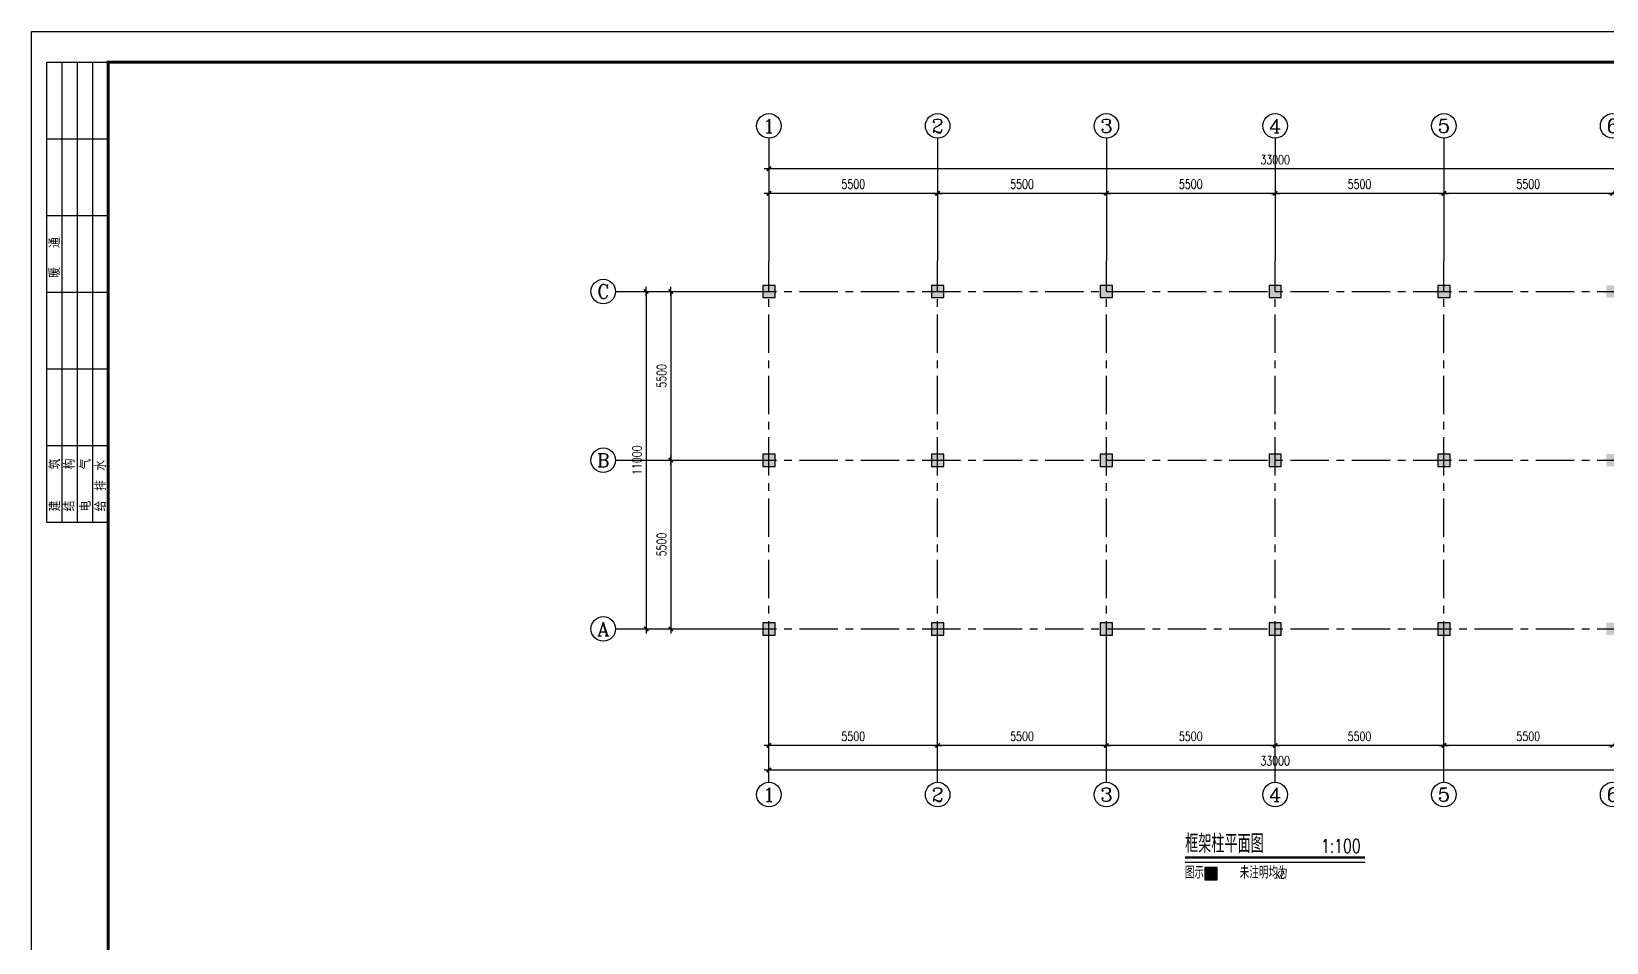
# Model space of a CAD drawing. Extents: x 1427168 to 1936200, y 1176778 to 1377202.
# Drawn here: x 1548495 to 1599829, y 1206983 to 1236683 of the extents above; entities that cross this region are included whole.
import ezdxf
from ezdxf.enums import TextEntityAlignment as Align

# ---------------------------------------------------------------- set-up
doc = ezdxf.new("R2010")
doc.units = 0
doc.header["$LTSCALE"] = 1000
doc.header["$MEASUREMENT"] = 0
doc.linetypes.add('CENTER', pattern=[2, 1.25, -0.25, 0.25, -0.25])
doc.linetypes.add('DOTE', pattern=[2.42, 2, -0.2, 0.02, -0.2])
doc.layers.get('0').update_dxf_attribs({"linetype": 'CONTINUOUS'})
doc.layers.get('DEFPOINTS').update_dxf_attribs({"linetype": 'CONTINUOUS'})
for name, color, linetype in [('2', 2, 'CONTINUOUS'), ('AXIS', 3, 'CONTINUOUS'), ('AXIS_TEXT', 7, 'CONTINUOUS'), ('DOTE', 1, 'DOTE'), ('PUB_TEXT', 7, 'CONTINUOUS'), ('PUB_TITLE', 4, 'CONTINUOUS'), ('WUHUA', 8, 'CONTINUOUS')]:
    doc.layers.add(name, color=color, linetype=linetype)
doc.styles.add('_HZTXT', font='txt.shx', dxfattribs={"width": 0.75, "bigfont": 'HZTXT.shx'})
doc.styles.add('_ROMAND', font='ROMAND.shx', dxfattribs={"width": 0.75})
doc.styles.add('_STTCH', font='txt.shx', dxfattribs={"width": 0.75, "bigfont": 'STTCH.shx'})
doc.styles.add('_TXT', font='TXT.shx', dxfattribs={"width": 0.75})
doc.styles.add('COMPLEX', font='COMPLEX')
doc.styles.add('DIM_FONT', font='SIMPLEX.shx', dxfattribs={"width": 0.75})
doc.styles.add('HZ', font='txt', dxfattribs={"bigfont": 'hztxt'})
doc.dimstyles.new('AXIS', dxfattribs={"dimtxt": 300, "dimasz": 1, "dimexe": 250, "dimexo": 300, "dimgap": 150, "dimtad": 1, "dimdec": 0, "dimzin": 0, "dimtxsty": 'DIM_FONT', "dimblk": '_DIMX', "dimcen": 0.09, "dimse1": 1, "dimse2": 1, "dimclrt": 7, "dimazin": 3, "dimtfac": 1, "dimtdec": 0, "dimtix": 1, "dimtmove": 0, "dimatfit": 3, "dimtolj": 1, "dimtzin": 0})

# ---------------------------------------------------------------- blocks, each defined once
blk = doc.blocks.new('_DIMX')
blk.add_line((-150, 0), (150, 0))
at = {"const_width": 50}
blk.add_lwpolyline([(-70, -70), (70, 70)], dxfattribs=at)
blk = doc.blocks.new('*D92')
at = {"layer": 'AXIS', "color": 0}
blk.add_line((1589028, 1231406), (1583530, 1231406), dxfattribs=at)
at = {"layer": 'DEFPOINTS', "color": 0}
for p in [(1583529, 1231406), (1583529, 1229206), (1589029, 1229206)]:
    blk.add_point(p, dxfattribs=at)
at = {"layer": 'AXIS', "color": 0, "rotation": 180}
blk.add_blockref('_DIMX', (1583529, 1231406), dxfattribs=at)
at = {"layer": 'AXIS', "color": 0}
blk.add_blockref('_DIMX', (1589029, 1231406), dxfattribs=at)
at = {"layer": 'AXIS', "color": 7, "insert": (1586279, 1231706), "char_height": 300, "attachment_point": 5, "style": 'DIM_FONT'}
blk.add_mtext('\\A1;5500', dxfattribs=at)
blk = doc.blocks.new('*D90')
at = {"layer": 'AXIS', "color": 0}
blk.add_line((1589028, 1213406), (1583530, 1213406), dxfattribs=at)
at = {"layer": 'DEFPOINTS', "color": 0}
for p in [(1583529, 1216206), (1589029, 1216206), (1583529, 1213406)]:
    blk.add_point(p, dxfattribs=at)
at = {"layer": 'AXIS', "color": 0, "rotation": 180}
blk.add_blockref('_DIMX', (1583529, 1213406), dxfattribs=at)
at = {"layer": 'AXIS', "color": 0}
blk.add_blockref('_DIMX', (1589029, 1213406), dxfattribs=at)
at = {"layer": 'AXIS', "color": 7, "insert": (1586279, 1213706), "char_height": 300, "attachment_point": 5, "style": 'DIM_FONT'}
blk.add_mtext('\\A1;5500', dxfattribs=at)
blk = doc.blocks.new('*D84')
at = {"layer": 'AXIS', "color": 0}
blk.add_line((1605528, 1232206), (1572530, 1232206), dxfattribs=at)
at = {"layer": 'DEFPOINTS', "color": 0}
for p in [(1572529, 1232206), (1572529, 1229206), (1605529, 1229206)]:
    blk.add_point(p, dxfattribs=at)
at = {"layer": 'AXIS', "color": 0, "rotation": 180}
blk.add_blockref('_DIMX', (1572529, 1232206), dxfattribs=at)
at = {"layer": 'AXIS', "color": 0}
blk.add_blockref('_DIMX', (1605529, 1232206), dxfattribs=at)
at = {"layer": 'AXIS', "color": 7, "insert": (1589029, 1232506), "char_height": 300, "attachment_point": 5, "style": 'DIM_FONT'}
blk.add_mtext('\\A1;33000', dxfattribs=at)
blk = doc.blocks.new('*D82')
at = {"layer": 'AXIS', "color": 0}
blk.add_line((1605528, 1212606), (1572530, 1212606), dxfattribs=at)
at = {"layer": 'DEFPOINTS', "color": 0}
for p in [(1572529, 1216206), (1605529, 1216206), (1572529, 1212606)]:
    blk.add_point(p, dxfattribs=at)
at = {"layer": 'AXIS', "color": 0, "rotation": 180}
blk.add_blockref('_DIMX', (1572529, 1212606), dxfattribs=at)
at = {"layer": 'AXIS', "color": 0}
blk.add_blockref('_DIMX', (1605529, 1212606), dxfattribs=at)
at = {"layer": 'AXIS', "color": 7, "insert": (1589029, 1212906), "char_height": 300, "attachment_point": 5, "style": 'DIM_FONT'}
blk.add_mtext('\\A1;33000', dxfattribs=at)
blk = doc.blocks.new('*D88')
at = {"layer": 'AXIS', "color": 0}
blk.add_line((1569329, 1228205), (1569329, 1222707), dxfattribs=at)
at = {"layer": 'DEFPOINTS', "color": 0}
for p in [(1571529, 1228206), (1569329, 1222706), (1571529, 1222706)]:
    blk.add_point(p, dxfattribs=at)
at = {"layer": 'AXIS', "color": 0}
for p, rotation in [((1569329, 1228206), 90), ((1569329, 1222706), 270)]:
    blk.add_blockref('_DIMX', p, dxfattribs=dict(at, rotation=rotation))
at = {"layer": 'AXIS', "color": 7, "insert": (1569029, 1225456), "char_height": 300, "attachment_point": 5, "rotation": 90, "style": 'DIM_FONT'}
blk.add_mtext('\\A1;5500', dxfattribs=at)
blk = doc.blocks.new('*D87')
at = {"layer": 'AXIS', "color": 0}
blk.add_line((1569329, 1222705), (1569329, 1217207), dxfattribs=at)
at = {"layer": 'DEFPOINTS', "color": 0}
for p in [(1571529, 1222706), (1569329, 1217206), (1571529, 1217206)]:
    blk.add_point(p, dxfattribs=at)
at = {"layer": 'AXIS', "color": 0}
for p, rotation in [((1569329, 1222706), 90), ((1569329, 1217206), 270)]:
    blk.add_blockref('_DIMX', p, dxfattribs=dict(at, rotation=rotation))
at = {"layer": 'AXIS', "color": 7, "insert": (1569029, 1219956), "char_height": 300, "attachment_point": 5, "rotation": 90, "style": 'DIM_FONT'}
blk.add_mtext('\\A1;5500', dxfattribs=at)
blk = doc.blocks.new('*D86')
at = {"layer": 'AXIS', "color": 0}
blk.add_line((1568529, 1228205), (1568529, 1217207), dxfattribs=at)
at = {"layer": 'DEFPOINTS', "color": 0}
for p in [(1571529, 1228206), (1568529, 1217206), (1571529, 1217206)]:
    blk.add_point(p, dxfattribs=at)
at = {"layer": 'AXIS', "color": 0}
for p, rotation in [((1568529, 1228206), 90), ((1568529, 1217206), 270)]:
    blk.add_blockref('_DIMX', p, dxfattribs=dict(at, rotation=rotation))
at = {"layer": 'AXIS', "color": 7, "insert": (1568229, 1222706), "char_height": 300, "attachment_point": 5, "rotation": 90, "style": 'DIM_FONT'}
blk.add_mtext('\\A1;11000', dxfattribs=at)
blk = doc.blocks.new('_AXISO')
blk.add_circle((0, 0), 0.5)
at = {"layer": 'AXIS_TEXT', "style": 'COMPLEX', "width": 1.041667}
blk.add_attdef('A', text='', height=0.56, dxfattribs=at).set_placement((-0.25, -0.28), (0.25, -0.28), align=Align.FIT)
blk = doc.blocks.new('*D89')
at = {"layer": 'AXIS', "color": 0}
blk.add_line((1583528, 1213406), (1578030, 1213406), dxfattribs=at)
at = {"layer": 'DEFPOINTS', "color": 0}
for p in [(1578029, 1216206), (1583529, 1216206), (1578029, 1213406)]:
    blk.add_point(p, dxfattribs=at)
at = {"layer": 'AXIS', "color": 0, "rotation": 180}
blk.add_blockref('_DIMX', (1578029, 1213406), dxfattribs=at)
at = {"layer": 'AXIS', "color": 0}
blk.add_blockref('_DIMX', (1583529, 1213406), dxfattribs=at)
at = {"layer": 'AXIS', "color": 7, "insert": (1580779, 1213706), "char_height": 300, "attachment_point": 5, "style": 'DIM_FONT'}
blk.add_mtext('\\A1;5500', dxfattribs=at)
blk = doc.blocks.new('*D91')
at = {"layer": 'AXIS', "color": 0}
blk.add_line((1583528, 1231406), (1578030, 1231406), dxfattribs=at)
at = {"layer": 'DEFPOINTS', "color": 0}
for p in [(1578029, 1231406), (1578029, 1229206), (1583529, 1229206)]:
    blk.add_point(p, dxfattribs=at)
at = {"layer": 'AXIS', "color": 0, "rotation": 180}
blk.add_blockref('_DIMX', (1578029, 1231406), dxfattribs=at)
at = {"layer": 'AXIS', "color": 0}
blk.add_blockref('_DIMX', (1583529, 1231406), dxfattribs=at)
at = {"layer": 'AXIS', "color": 7, "insert": (1580779, 1231706), "char_height": 300, "attachment_point": 5, "style": 'DIM_FONT'}
blk.add_mtext('\\A1;5500', dxfattribs=at)
blk = doc.blocks.new('*D93')
at = {"layer": 'AXIS', "color": 0}
blk.add_line((1578028, 1213406), (1572530, 1213406), dxfattribs=at)
at = {"layer": 'DEFPOINTS', "color": 0}
for p in [(1572529, 1216206), (1578029, 1216206), (1572529, 1213406)]:
    blk.add_point(p, dxfattribs=at)
at = {"layer": 'AXIS', "color": 0, "rotation": 180}
blk.add_blockref('_DIMX', (1572529, 1213406), dxfattribs=at)
at = {"layer": 'AXIS', "color": 0}
blk.add_blockref('_DIMX', (1578029, 1213406), dxfattribs=at)
at = {"layer": 'AXIS', "color": 7, "insert": (1575279, 1213706), "char_height": 300, "attachment_point": 5, "style": 'DIM_FONT'}
blk.add_mtext('\\A1;5500', dxfattribs=at)
blk = doc.blocks.new('*D94')
at = {"layer": 'AXIS', "color": 0}
blk.add_line((1578028, 1231406), (1572530, 1231406), dxfattribs=at)
at = {"layer": 'DEFPOINTS', "color": 0}
for p in [(1572529, 1231406), (1572529, 1229206), (1578029, 1229206)]:
    blk.add_point(p, dxfattribs=at)
at = {"layer": 'AXIS', "color": 0, "rotation": 180}
blk.add_blockref('_DIMX', (1572529, 1231406), dxfattribs=at)
at = {"layer": 'AXIS', "color": 0}
blk.add_blockref('_DIMX', (1578029, 1231406), dxfattribs=at)
at = {"layer": 'AXIS', "color": 7, "insert": (1575279, 1231706), "char_height": 300, "attachment_point": 5, "style": 'DIM_FONT'}
blk.add_mtext('\\A1;5500', dxfattribs=at)
blk = doc.blocks.new('*D83')
at = {"layer": 'AXIS', "color": 0}
blk.add_line((1600028, 1213406), (1594530, 1213406), dxfattribs=at)
at = {"layer": 'DEFPOINTS', "color": 0}
for p in [(1594529, 1216206), (1600029, 1216206), (1594529, 1213406)]:
    blk.add_point(p, dxfattribs=at)
at = {"layer": 'AXIS', "color": 0, "rotation": 180}
blk.add_blockref('_DIMX', (1594529, 1213406), dxfattribs=at)
at = {"layer": 'AXIS', "color": 0}
blk.add_blockref('_DIMX', (1600029, 1213406), dxfattribs=at)
at = {"layer": 'AXIS', "color": 7, "insert": (1597279, 1213706), "char_height": 300, "attachment_point": 5, "style": 'DIM_FONT'}
blk.add_mtext('\\A1;5500', dxfattribs=at)
blk = doc.blocks.new('*D85')
at = {"layer": 'AXIS', "color": 0}
blk.add_line((1600028, 1231406), (1594530, 1231406), dxfattribs=at)
at = {"layer": 'DEFPOINTS', "color": 0}
for p in [(1594529, 1231406), (1594529, 1229206), (1600029, 1229206)]:
    blk.add_point(p, dxfattribs=at)
at = {"layer": 'AXIS', "color": 0, "rotation": 180}
blk.add_blockref('_DIMX', (1594529, 1231406), dxfattribs=at)
at = {"layer": 'AXIS', "color": 0}
blk.add_blockref('_DIMX', (1600029, 1231406), dxfattribs=at)
at = {"layer": 'AXIS', "color": 7, "insert": (1597279, 1231706), "char_height": 300, "attachment_point": 5, "style": 'DIM_FONT'}
blk.add_mtext('\\A1;5500', dxfattribs=at)
blk = doc.blocks.new('*D95')
at = {"layer": 'AXIS', "color": 0}
blk.add_line((1594528, 1213406), (1589030, 1213406), dxfattribs=at)
at = {"layer": 'DEFPOINTS', "color": 0}
for p in [(1589029, 1216206), (1594529, 1216206), (1589029, 1213406)]:
    blk.add_point(p, dxfattribs=at)
at = {"layer": 'AXIS', "color": 0, "rotation": 180}
blk.add_blockref('_DIMX', (1589029, 1213406), dxfattribs=at)
at = {"layer": 'AXIS', "color": 0}
blk.add_blockref('_DIMX', (1594529, 1213406), dxfattribs=at)
at = {"layer": 'AXIS', "color": 7, "insert": (1591779, 1213706), "char_height": 300, "attachment_point": 5, "style": 'DIM_FONT'}
blk.add_mtext('\\A1;5500', dxfattribs=at)
blk = doc.blocks.new('*D96')
at = {"layer": 'AXIS', "color": 0}
blk.add_line((1594528, 1231406), (1589030, 1231406), dxfattribs=at)
at = {"layer": 'DEFPOINTS', "color": 0}
for p in [(1589029, 1231406), (1589029, 1229206), (1594529, 1229206)]:
    blk.add_point(p, dxfattribs=at)
at = {"layer": 'AXIS', "color": 0, "rotation": 180}
blk.add_blockref('_DIMX', (1589029, 1231406), dxfattribs=at)
at = {"layer": 'AXIS', "color": 0}
blk.add_blockref('_DIMX', (1594529, 1231406), dxfattribs=at)
at = {"layer": 'AXIS', "color": 7, "insert": (1591779, 1231706), "char_height": 300, "attachment_point": 5, "style": 'DIM_FONT'}
blk.add_mtext('\\A1;5500', dxfattribs=at)
blk = doc.blocks.new('_LABEL1')
for p, q in [((-150, 20), (-75, 20)), ((-150, 20), (-150, 0)), ((-125, 20), (-125, 0)), ((-100, 20), (-100, 0)), ((-75, 20), (-75, 0)), ((-75, 20), (-75, 0)), ((-75, 20), (0, 20)), ((-50, 20), (-50, 0)), ((-25, 20), (-25, 0)), ((0, 20), (0, 0)), ((-150, 15), (-75, 15)), ((-75, 15), (0, 15)), ((-150, 10), (-75, 10)), ((-75, 10), (0, 10)), ((-150, 5), (-75, 5)), ((-150, 0), (-75, 0)), ((-75, 5), (0, 5)), ((-75, 0), (0, 0))]:
    blk.add_line(p, q)
at = {"style": 'HZ'}
for s, p in [('建   筑', (-146.45, 15.65)), ('暖  通', (-70.35, 15.73)), ('结   构', (-146.45, 10.91)), ('电   气', (-146.45, 5.65)), ('给 排 水', (-146.45, 0.73))]:
    blk.add_text(s, height=3.509, dxfattribs=at).set_placement(p)

msp = doc.modelspace()

# ---------------------------------------------------------------- hatches: boundary and pattern name
at = {"layer": 'WUHUA'}
h = msp.add_hatch(color=256, dxfattribs=at)
h.paths.add_polyline_path([(1572728.8, 1217006), (1572728.8, 1217406), (1572328.8, 1217406), (1572328.8, 1217006)])
h.paths.add_polyline_path([(1572728.8, 1222506), (1572728.8, 1222906), (1572328.8, 1222906), (1572328.8, 1222506)])
h.paths.add_polyline_path([(1572728.8, 1228006), (1572728.8, 1228406), (1572328.8, 1228406), (1572328.8, 1228006)])
h.paths.add_polyline_path([(1578228.8, 1217006), (1578228.8, 1217406), (1577828.8, 1217406), (1577828.8, 1217006)])
h.paths.add_polyline_path([(1578228.8, 1222506), (1578228.8, 1222906), (1577828.8, 1222906), (1577828.8, 1222506)])
h.paths.add_polyline_path([(1578228.8, 1228006), (1578228.8, 1228406), (1577828.8, 1228406), (1577828.8, 1228006)])
h.paths.add_polyline_path([(1583728.8, 1217006), (1583728.8, 1217406), (1583328.8, 1217406), (1583328.8, 1217006)])
h.paths.add_polyline_path([(1583728.8, 1222506), (1583728.8, 1222906), (1583328.8, 1222906), (1583328.8, 1222506)])
h.paths.add_polyline_path([(1583728.8, 1228006), (1583728.8, 1228406), (1583328.8, 1228406), (1583328.8, 1228006)])
h.paths.add_polyline_path([(1589228.8, 1217006), (1589228.8, 1217406), (1588828.8, 1217406), (1588828.8, 1217006)])
h.paths.add_polyline_path([(1594728.8, 1217006), (1594728.8, 1217406), (1594328.8, 1217406), (1594328.8, 1217006)])
h.paths.add_polyline_path([(1589228.8, 1222506), (1589228.8, 1222906), (1588828.8, 1222906), (1588828.8, 1222506)])
h.paths.add_polyline_path([(1589228.8, 1228006), (1589228.8, 1228406), (1588828.8, 1228406), (1588828.8, 1228006)])
h.paths.add_polyline_path([(1594728.8, 1222506), (1594728.8, 1222906), (1594328.8, 1222906), (1594328.8, 1222506)])
h.paths.add_polyline_path([(1594728.8, 1228006), (1594728.8, 1228406), (1594328.8, 1228406), (1594328.8, 1228006)])
h.paths.add_polyline_path([(1600228.8, 1217006), (1600228.8, 1217406), (1599828.8, 1217406), (1599828.8, 1217006)])
h.paths.add_polyline_path([(1600228.8, 1222506), (1600228.8, 1222906), (1599828.8, 1222906), (1599828.8, 1222506)])
h.paths.add_polyline_path([(1600228.8, 1228006), (1600228.8, 1228406), (1599828.8, 1228406), (1599828.8, 1228006)])
h.paths.add_polyline_path([(1605728.8, 1217006), (1605728.8, 1217406), (1605328.8, 1217406), (1605328.8, 1217006)])
h.paths.add_polyline_path([(1605728.8, 1222506), (1605728.8, 1222906), (1605328.8, 1222906), (1605328.8, 1222506)])
h.paths.add_polyline_path([(1605728.8, 1228006), (1605728.8, 1228406), (1605328.8, 1228406), (1605328.8, 1228006)])
msp.add_hatch(color=256, dxfattribs=at).paths.add_polyline_path([(1587138.1, 1209023.8), (1587138.1, 1209423.8), (1586738.1, 1209423.8), (1586738.1, 1209023.8)])

# ---------------------------------------------------------------- linework, layer by layer
at = {"layer": '2'}
for points in [[(1572728.8, 1228006), (1572728.8, 1228406), (1572328.8, 1228406), (1572328.8, 1228006)], [(1578228.8, 1228006), (1578228.8, 1228406), (1577828.8, 1228406), (1577828.8, 1228006)], [(1583728.8, 1228006), (1583728.8, 1228406), (1583328.8, 1228406), (1583328.8, 1228006)], [(1589228.8, 1228006), (1589228.8, 1228406), (1588828.8, 1228406), (1588828.8, 1228006)], [(1594728.8, 1228006), (1594728.8, 1228406), (1594328.8, 1228406), (1594328.8, 1228006)], [(1572728.8, 1222506), (1572728.8, 1222906), (1572328.8, 1222906), (1572328.8, 1222506)], [(1578228.8, 1222506), (1578228.8, 1222906), (1577828.8, 1222906), (1577828.8, 1222506)], [(1583728.8, 1222506), (1583728.8, 1222906), (1583328.8, 1222906), (1583328.8, 1222506)], [(1589228.8, 1222506), (1589228.8, 1222906), (1588828.8, 1222906), (1588828.8, 1222506)], [(1594728.8, 1222506), (1594728.8, 1222906), (1594328.8, 1222906), (1594328.8, 1222506)], [(1572728.8, 1217006), (1572728.8, 1217406), (1572328.8, 1217406), (1572328.8, 1217006)], [(1578228.8, 1217006), (1578228.8, 1217406), (1577828.8, 1217406), (1577828.8, 1217006)], [(1583728.8, 1217006), (1583728.8, 1217406), (1583328.8, 1217406), (1583328.8, 1217006)], [(1589228.8, 1217006), (1589228.8, 1217406), (1588828.8, 1217406), (1588828.8, 1217006)], [(1594728.8, 1217006), (1594728.8, 1217406), (1594328.8, 1217406), (1594328.8, 1217006)], [(1587138.1, 1209023.8), (1587138.1, 1209423.8), (1586738.1, 1209423.8), (1586738.1, 1209023.8)]]:
    msp.add_lwpolyline(points, close=True, dxfattribs=at)
at = {"layer": 'AXIS'}
for p, q in [((1572528.8, 1233206), (1572528.8, 1229206)), ((1578028.8, 1233206), (1578028.8, 1229206)), ((1583528.8, 1233206), (1583528.8, 1229206)), ((1589028.8, 1233206), (1589028.8, 1229206)), ((1594528.8, 1233206), (1594528.8, 1229206)), ((1567528.8, 1228206), (1571528.8, 1228206)), ((1567528.8, 1222706), (1571528.8, 1222706)), ((1567528.8, 1217206), (1571528.8, 1217206)), ((1572528.8, 1212206), (1572528.8, 1216206)), ((1578028.8, 1212206), (1578028.8, 1216206)), ((1583528.8, 1212206), (1583528.8, 1216206)), ((1589028.8, 1212206), (1589028.8, 1216206)), ((1594528.8, 1212206), (1594528.8, 1216206))]:
    msp.add_line(p, q, dxfattribs=at)
at = {"layer": 'DOTE', "linetype": 'CENTER'}
for p, q in [((1572528.8, 1216206), (1572528.8, 1229206)), ((1578028.8, 1216206), (1578028.8, 1229206)), ((1583528.8, 1216206), (1583528.8, 1229206)), ((1589028.8, 1216206), (1589028.8, 1229206)), ((1594528.8, 1216206), (1594528.8, 1229206)), ((1571528.8, 1228206), (1606528.8, 1228206)), ((1571528.8, 1222706), (1606528.8, 1222706)), ((1571528.8, 1217206), (1606528.8, 1217206))]:
    msp.add_line(p, q, dxfattribs=at)
at = {"layer": 'PUB_TEXT', "const_width": 70}
msp.add_lwpolyline([(1586095.3, 1209756), (1591962.4, 1209756)], dxfattribs=at)
at = {"layer": 'PUB_TEXT'}
msp.add_lwpolyline([(1586095.3, 1209606), (1591962.4, 1209606)], dxfattribs=at)
at = {"layer": 'PUB_TITLE'}
msp.add_lwpolyline([(1548494.8, 1177282.9), (1548494.8, 1236682.9), (1632594.8, 1236682.9), (1632594.8, 1177282.9)], close=True, dxfattribs=at)
at = {"layer": 'PUB_TITLE', "const_width": 100}
msp.add_lwpolyline([(1550994.8, 1178282.9), (1631594.8, 1178282.9), (1631594.8, 1235682.9), (1550994.8, 1235682.9)], close=True, dxfattribs=at)

# ---------------------------------------------------------------- block references
at = {"layer": 'AXIS'}
ref = msp.add_blockref('_AXISO', (1572528.8, 1233606), dxfattribs=dict(at, xscale=800, yscale=800, zscale=800))
ref.add_attrib('A', '1', dxfattribs={"layer": 'AXIS_TEXT', "height": 448, "style": 'COMPLEX', "width": 2.083333}).set_placement((1572328.8, 1233382), (1572728.8, 1233382), align=Align.FIT)
ref = msp.add_blockref('_AXISO', (1578028.8, 1233606), dxfattribs=dict(at, xscale=800, yscale=800, zscale=800))
ref.add_attrib('A', '2', dxfattribs={"layer": 'AXIS_TEXT', "height": 448, "style": 'COMPLEX', "width": 1.339286}).set_placement((1577828.8, 1233382), (1578228.8, 1233382), align=Align.FIT)
ref = msp.add_blockref('_AXISO', (1583528.8, 1233606), dxfattribs=dict(at, xscale=800, yscale=800, zscale=800))
ref.add_attrib('A', '3', dxfattribs={"layer": 'AXIS_TEXT', "height": 448, "style": 'COMPLEX', "width": 1.339286}).set_placement((1583328.8, 1233382), (1583728.8, 1233382), align=Align.FIT)
ref = msp.add_blockref('_AXISO', (1589028.8, 1233606), dxfattribs=dict(at, xscale=800, yscale=800, zscale=800))
ref.add_attrib('A', '4', dxfattribs={"layer": 'AXIS_TEXT', "height": 448, "style": 'COMPLEX', "width": 1.171875}).set_placement((1588828.8, 1233382), (1589228.8, 1233382), align=Align.FIT)
ref = msp.add_blockref('_AXISO', (1594528.8, 1233606), dxfattribs=dict(at, xscale=800, yscale=800, zscale=800))
ref.add_attrib('A', '5', dxfattribs={"layer": 'AXIS_TEXT', "height": 448, "style": 'COMPLEX', "width": 1.339286}).set_placement((1594328.8, 1233382), (1594728.8, 1233382), align=Align.FIT)
ref = msp.add_blockref('_AXISO', (1600028.8, 1233606), dxfattribs=dict(at, xscale=800, yscale=800, zscale=800))
ref.add_attrib('A', '6', dxfattribs={"layer": 'AXIS_TEXT', "height": 448, "style": 'COMPLEX', "width": 1.339286}).set_placement((1599828.8, 1233382), (1600228.8, 1233382), align=Align.FIT)
ref = msp.add_blockref('_AXISO', (1567128.8, 1228206), dxfattribs=dict(at, xscale=800, yscale=800, zscale=800))
ref.add_attrib('A', 'C', dxfattribs={"layer": 'AXIS_TEXT', "height": 448, "style": 'COMPLEX', "width": 1.25}).set_placement((1566928.8, 1227982), (1567328.8, 1227982), align=Align.FIT)
ref = msp.add_blockref('_AXISO', (1567128.8, 1222706), dxfattribs=dict(at, xscale=800, yscale=800, zscale=800))
ref.add_attrib('A', 'B', dxfattribs={"layer": 'AXIS_TEXT', "height": 448, "style": 'COMPLEX', "width": 1.102941}).set_placement((1566928.8, 1222482), (1567328.8, 1222482), align=Align.FIT)
at = {"layer": 'AXIS', "xscale": 800, "yscale": 800, "zscale": 800}
msp.add_blockref('_AXISO', (1567128.8, 1217206), dxfattribs=at).add_auto_attribs({'A': 'A'})
at = {"layer": 'AXIS'}
ref = msp.add_blockref('_AXISO', (1572528.8, 1211806), dxfattribs=dict(at, xscale=800, yscale=800, zscale=800))
ref.add_attrib('A', '1', dxfattribs={"layer": 'AXIS_TEXT', "height": 448, "style": 'COMPLEX', "width": 2.083333}).set_placement((1572328.8, 1211582), (1572728.8, 1211582), align=Align.FIT)
ref = msp.add_blockref('_AXISO', (1578028.8, 1211806), dxfattribs=dict(at, xscale=800, yscale=800, zscale=800))
ref.add_attrib('A', '2', dxfattribs={"layer": 'AXIS_TEXT', "height": 448, "style": 'COMPLEX', "width": 1.339286}).set_placement((1577828.8, 1211582), (1578228.8, 1211582), align=Align.FIT)
ref = msp.add_blockref('_AXISO', (1583528.8, 1211806), dxfattribs=dict(at, xscale=800, yscale=800, zscale=800))
ref.add_attrib('A', '3', dxfattribs={"layer": 'AXIS_TEXT', "height": 448, "style": 'COMPLEX', "width": 1.339286}).set_placement((1583328.8, 1211582), (1583728.8, 1211582), align=Align.FIT)
ref = msp.add_blockref('_AXISO', (1589028.8, 1211806), dxfattribs=dict(at, xscale=800, yscale=800, zscale=800))
ref.add_attrib('A', '4', dxfattribs={"layer": 'AXIS_TEXT', "height": 448, "style": 'COMPLEX', "width": 1.171875}).set_placement((1588828.8, 1211582), (1589228.8, 1211582), align=Align.FIT)
ref = msp.add_blockref('_AXISO', (1594528.8, 1211806), dxfattribs=dict(at, xscale=800, yscale=800, zscale=800))
ref.add_attrib('A', '5', dxfattribs={"layer": 'AXIS_TEXT', "height": 448, "style": 'COMPLEX', "width": 1.339286}).set_placement((1594328.8, 1211582), (1594728.8, 1211582), align=Align.FIT)
ref = msp.add_blockref('_AXISO', (1600028.8, 1211806), dxfattribs=dict(at, xscale=800, yscale=800, zscale=800))
ref.add_attrib('A', '6', dxfattribs={"layer": 'AXIS_TEXT', "height": 448, "style": 'COMPLEX', "width": 1.339286}).set_placement((1599828.8, 1211582), (1600228.8, 1211582), align=Align.FIT)
at = {"layer": 'PUB_TITLE', "xscale": 100, "yscale": 100, "zscale": 100, "rotation": 90}
msp.add_blockref('_LABEL1', (1550994.8, 1235682.9), dxfattribs=at)

# ---------------------------------------------------------------- texts
at = {"layer": 'PUB_TEXT'}
for s, height, style, width, p in [('框架柱平面图', 600, '_STTCH', 0.75, (1586095.3, 1209906)), ('1:100', 450, '_ROMAND', 0.75, (1590517, 1209906)), ('图示     未注明均为', 400, '_HZTXT', 0.6, (1586087.1, 1209066.7)), ('KZ', 240, '_TXT', 0.6, (1589051.2, 1209066.7))]:
    msp.add_text(s, height=height, dxfattribs=dict(at, style=style, width=width)).set_placement(p)

# ---------------------------------------------------------------- dimensions: what is measured, and where the dimension line sits
at = {"layer": 'AXIS'}
for p1, p2, distance, picture, middle in [((1605528.8, 1229206), (1572528.8, 1229206), -3000, '*D84', (1589028.8, 1232506)), ((1571528.8, 1228206), (1571528.8, 1217206), -3000, '*D86', (1568228.8, 1222706)), ((1571528.8, 1228206), (1571528.8, 1222706), -2200, '*D88', (1569028.8, 1225456)), ((1605528.8, 1216206), (1572528.8, 1216206), 3600, '*D82', (1589028.8, 1212906))]:
    dim = msp.add_aligned_dim(p1=p1, p2=p2, distance=distance, dimstyle='AXIS', dxfattribs=at)
    dim.commit()
    dim.dimension.update_dxf_attribs({"geometry": picture, "text_midpoint": middle})
for base, p1, p2, picture, middle in [((1572528.8, 1231406), (1578028.8, 1229206), (1572528.8, 1229206), '*D94', (1575278.8, 1231706)), ((1578028.8, 1231406), (1583528.8, 1229206), (1578028.8, 1229206), '*D91', (1580778.8, 1231706)), ((1583528.8, 1231406), (1589028.8, 1229206), (1583528.8, 1229206), '*D92', (1586278.8, 1231706)), ((1589028.8, 1231406), (1594528.8, 1229206), (1589028.8, 1229206), '*D96', (1591778.8, 1231706)), ((1594528.8, 1231406), (1600028.8, 1229206), (1594528.8, 1229206), '*D85', (1597278.8, 1231706)), ((1572528.8, 1213406), (1578028.8, 1216206), (1572528.8, 1216206), '*D93', (1575278.8, 1213706)), ((1578028.8, 1213406), (1583528.8, 1216206), (1578028.8, 1216206), '*D89', (1580778.8, 1213706)), ((1583528.8, 1213406), (1589028.8, 1216206), (1583528.8, 1216206), '*D90', (1586278.8, 1213706)), ((1589028.8, 1213406), (1594528.8, 1216206), (1589028.8, 1216206), '*D95', (1591778.8, 1213706)), ((1594528.8, 1213406), (1600028.8, 1216206), (1594528.8, 1216206), '*D83', (1597278.8, 1213706))]:
    dim = msp.add_linear_dim(base=base, p1=p1, p2=p2, dimstyle='AXIS', dxfattribs=at)
    dim.commit()
    dim.dimension.update_dxf_attribs({"geometry": picture, "text_midpoint": middle})
dim = msp.add_linear_dim(base=(1569328.8, 1217206), p1=(1571528.8, 1222706), p2=(1571528.8, 1217206), angle=90, dimstyle='AXIS', dxfattribs=at)
dim.commit()
dim.dimension.update_dxf_attribs({"geometry": '*D87', "text_midpoint": (1569028.8, 1219956)})

doc.saveas('drawing.dxf')
